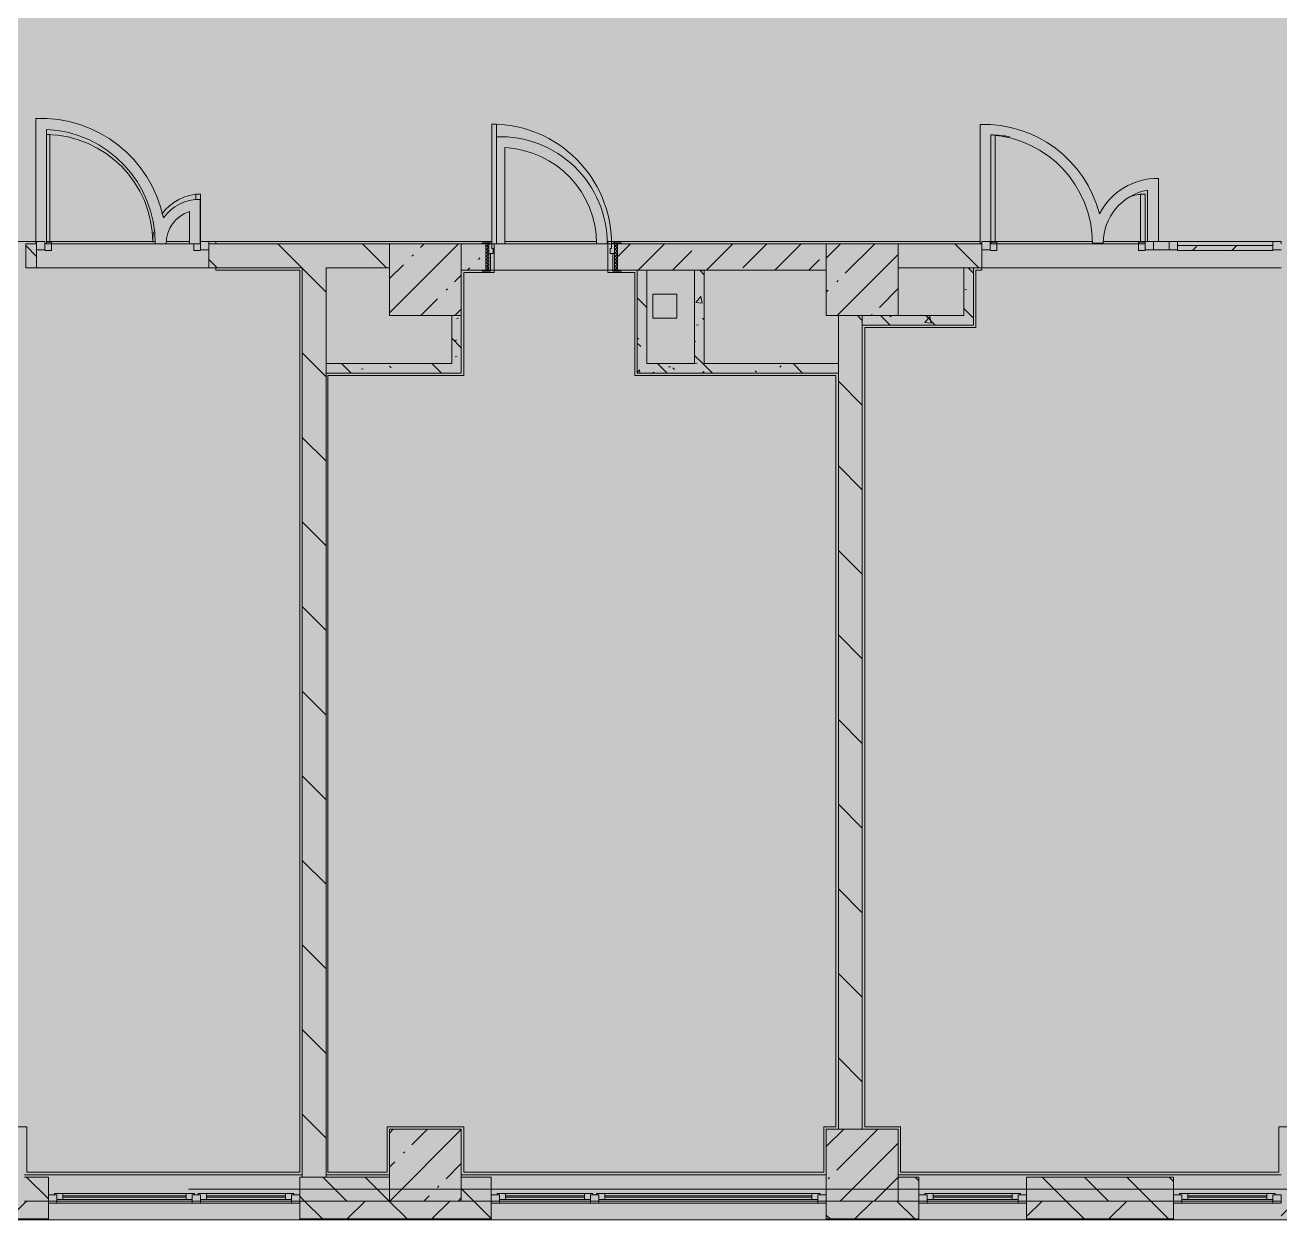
# Model space of a CAD drawing. Header units: millimetres. Extents: x -8624 to 194831, y -8553 to 29000.
# Drawn here: x 22515 to 33000, y -258 to 9728 of the extents above; entities that cross this region are included whole.
import ezdxf

# ---------------------------------------------------------------- set-up
doc = ezdxf.new("R2010")
doc.units = ezdxf.units.MM
doc.linetypes.add('Осевая', pattern=[15875, 3175, -2381.25, 7937.5, -2381.25])
doc.layers.add('A-DETL-GENF-1', color=7, linetype='Continuous', lineweight=9, true_color=0xc0c0c0, transparency=0.4)
for name, color, linetype, lineweight, true_color in [('A-DETL-GENF-2', 7, 'Continuous', 5, 0xb7b7b7), ('A-DOOR-1', 7, 'Continuous', 5, 0xaaaaaa), ('A-DOOR-2', 7, 'Continuous', 5, 0xe2e2e2), ('A-DOOR-3', 7, 'Continuous', 5, 0xb7b7b7), ('A-DOOR-FRAM-1', 7, 'Continuous', 5, 0xe2e2e2), ('A-DOOR-FRAM-2', 7, 'Continuous', 5, 0xaaaaaa), ('A-DOOR-FRAM-3', 7, 'Continuous', 5, 0xb7b7b7), ('A-FLOR-1', 7, 'Continuous', 5, 0xb7b7b7), ('A-GLAZ-1', 7, 'Continuous', 5, 0x737373), ('A-GLAZ-CURT-1', 7, 'Continuous', 5, 0x737373), ('A-GLAZ-CWMG-2', 7, 'Continuous', 5, 0x737373), ('A-WALL-1', 7, 'Continuous', 5, 0x737373), ('A-WALL-3', 7, 'Continuous', 9, 0x737373), ('I-WALL-2', 7, 'Continuous', 5, 0x737373), ('I-WALL-3', 7, 'Continuous', 5, 0x787878), ('S-COLS-1', 7, 'Continuous', 5, 0x737373)]:
    doc.layers.add(name, color=color, linetype=linetype, lineweight=lineweight, true_color=true_color)
for name, color, linetype, lineweight in [('A-GLAZ-CURT', 7, 'Continuous', 5), ('A-WALL', 7, 'Continuous', 5), ('I-WALL', 7, 'Continuous', 5), ('S-COLS', 7, 'Continuous', 5), ('Оси', 7, 'Continuous', 9), ('Оси-2', 7, 'Осевая', 9)]:
    doc.layers.add(name, color=color, linetype=linetype, lineweight=lineweight)
pattern_1 = [(135, (0, 0), (-353.5534, -353.5534), [])]
pattern_2 = [(135, (0, 0), (-377.171, -377.171), [533.4, -88.9, 17.78, -88.9]), (135, (0, 376.94), (-377.171, -377.171), []), (50, (0, 0), (637.6445, -55.787), [66.675, -733.425]), (355, (0, 0), (-123.35, 668.699), [53.34, -586.74]), (100.451, (53.14, -4.65), (514.299, 612.908), [56.665, -623.315]), (46.184, (0, 177.8), (948.776, -147.15), [100.012, -1100.137]), (96.636, (79.1, 165.5), (830.91, 865.997), [84.998, -934.973]), (351.184, (0, 177.8), (830.918, 865.988), [80.01, -880.11]), (21, (88.9, 133.35), (530.651, -357.928), [66.675, -733.425]), (326, (88.9, 133.35), (216.308, 644.658), [53.34, -586.74]), (71.451, (133.1, 103.5), (746.96, 286.724), [56.665, -623.315]), (37.5, (0, 0), (10.8105, 295.9426), [16.764, -562.864, 16.764, -578.866, -588.962]), (37.5, (0, 0), (10.8105, 295.9426), [-1175.258, 16.764, -572.198]), (7.5, (0, 0), (233.869, 350.6318), [16.764, -322.834, 16.764, -549.529, -224.472]), (7.5, (0, 0), (233.869, 350.6318), [-905.891, 16.764, -207.708]), (327.5, (-198.25, 0), (474.5678, -20.0513), [16.764, -205.486, 16.764, -676.656, -920.115]), (327.5, (-198.25, 0), (474.5678, -20.0513), [-915.67, 16.764, -903.351]), (317.5, (-287.15, 0), (518.452, 88.9934), [16.764, -272.161, 16.764, -443.738, -653.415]), (317.5, (-287.15, 0), (518.452, 88.9934), [-749.427, 16.764, -636.651])]

# ---------------------------------------------------------------- blocks, each defined once
blk = doc.blocks.new('BSC_Колонна _Прямоугольная - 600х600-23286269-3_1_1_птичка копия 1')
at = {"layer": 'S-COLS'}
h = blk.add_hatch(dxfattribs=at)
h.set_pattern_fill('FP_1', color=256, style=0, pattern_type=2)
h.set_pattern_definition([(45, (-29509.74, -7600), (-285.123, 285.123), []), (45, (-29224.6, -7600), (-285.123, 285.123), [504.031, -100.806, 16.764, -84.042])])
h.paths.add_polyline_path([(-300, -300), (300, -300), (300, 300), (-300, 300)])
at = {"layer": 'S-COLS-1'}
for p, q in [((300, 300), (-300, 300)), ((-300, 300), (-300, -300)), ((300, -300), (300, 300)), ((-300, -300), (300, -300))]:
    blk.add_line(p, q, dxfattribs=at)
blk = doc.blocks.new('BSC_Колонна _Прямоугольная - 600х600-V5-3_1_1_птичка копия 1')
at = {"layer": 'S-COLS'}
h = blk.add_hatch(dxfattribs=at)
h.set_pattern_fill('FP_7', color=256, style=0, pattern_type=2)
h.set_pattern_definition([(45, (-25860, -200), (-285.123, 285.123), []), (45, (-25574.88, -200), (-285.123, 285.123), [504.031, -100.806, 16.764, -84.042])])
h.paths.add_polyline_path([(-300, -300), (300, -300), (300, 300), (-300, 300), (-300, 157)])
at = {"layer": 'S-COLS-1'}
for p, q in [((300, 300), (-300, 300)), ((-300, 300), (-300, -300)), ((300, -300), (300, 300)), ((-300, -300), (300, -300))]:
    blk.add_line(p, q, dxfattribs=at)
blk = doc.blocks.new('BSC_Колонна _Прямоугольная - 600х600-V6-3_1_1_птичка копия 1')
at = {"layer": 'S-COLS'}
h = blk.add_hatch(dxfattribs=at)
h.set_pattern_fill('FP_8', color=256, style=0, pattern_type=2)
h.set_pattern_definition([(45, (-29509.74, -200), (-285.123, 285.123), []), (45, (-29224.6, -200), (-285.123, 285.123), [504.031, -100.806, 16.764, -84.042])])
h.paths.add_polyline_path([(-300, -300), (300, -300), (300, 300), (-300, 300), (-300, 157)])
at = {"layer": 'S-COLS-1'}
for p, q in [((300, 300), (-300, 300)), ((-300, 300), (-300, -300)), ((300, -300), (300, 300)), ((-300, -300), (300, -300))]:
    blk.add_line(p, q, dxfattribs=at)
blk = doc.blocks.new('BSC_Колонна _Прямоугольная - 600х600-V17-3_1_1_птичка копия 1')
at = {"layer": 'S-COLS'}
h = blk.add_hatch(dxfattribs=at)
h.set_pattern_fill('FP_20', color=256, style=0, pattern_type=2)
h.set_pattern_definition([(45, (-25860, -7600), (-285.123, 285.123), []), (45, (-25574.88, -7600), (-285.123, 285.123), [504.031, -100.806, 16.764, -84.042])])
h.paths.add_polyline_path([(-300, -300), (300, -300), (300, 300), (-300, 300)])
at = {"layer": 'S-COLS-1'}
for p, q in [((300, 300), (-300, 300)), ((-300, 300), (-300, -300)), ((300, -300), (300, 300)), ((-300, -300), (300, -300))]:
    blk.add_line(p, q, dxfattribs=at)
blk = doc.blocks.new('120_Окно_СКБ_2Ст - 120_Окно_СКБ_2Ст 2100х2500 _мал створка СЛЕВА_-V21-3_1_1_птичка копия 1')
at = {"layer": 'A-GLAZ-1'}
for p, q in [((-1050, -127), (-1050, -57)), ((-1050, -57), (-980, -57)), ((1050, -57), (-1050, -57)), ((-980, -57), (-980, -127)), ((-220, -87), (-980, -87)), ((-980, -87), (-980, -127)), ((-930, -137), (-930, -87)), ((-270, -137), (-270, -87)), ((-220, -127), (-220, -57)), ((-220, -57), (-150, -57)), ((-220, -127), (-220, -87)), ((-150, -57), (-150, -127)), ((980, -87), (-150, -87)), ((-150, -87), (-150, -127)), ((-100, -137), (-100, -87)), ((930, -137), (930, -87)), ((980, -127), (980, -57)), ((980, -57), (1050, -57)), ((980, -127), (980, -87)), ((1050, -57), (1050, -127)), ((-980, -127), (-1050, -127)), ((-1050, -127), (-1000, -127)), ((-980, -127), (-1000, -127)), ((-1000, -127), (-1000, -137)), ((-1000, -137), (-200, -137)), ((-200, -137), (-1000, -137)), ((-930, -107), (-270, -107)), ((-270, -117), (-930, -117)), ((-150, -127), (-220, -127)), ((-200, -127), (-220, -127)), ((-200, -127), (-170, -127)), ((-200, -137), (-200, -127)), ((-150, -127), (-170, -127)), ((-170, -127), (-170, -137)), ((-170, -137), (1000, -137)), ((1000, -137), (-170, -137)), ((-100, -107), (930, -107)), ((930, -117), (-100, -117)), ((1050, -127), (980, -127)), ((1000, -127), (980, -127)), ((1000, -127), (1050, -127)), ((1000, -137), (1000, -127))]:
    blk.add_line(p, q, dxfattribs=at)
blk = doc.blocks.new('120_Окно_СКБ_1Ст - 120_Окно_СКБ_1Ст 900х2500_h_-22445987-3_1_1_птичка копия 1')
at = {"layer": 'A-GLAZ-1'}
for p, q in [((-450, -127), (-450, -57)), ((-450, -57), (-380, -57)), ((450, -57), (-450, -57)), ((-380, -57), (-380, -127)), ((380, -87), (-380, -87)), ((-380, -87), (-380, -127)), ((-330, -137), (-330, -87)), ((330, -137), (330, -87)), ((380, -127), (380, -57)), ((380, -57), (450, -57)), ((380, -127), (380, -87)), ((450, -57), (450, -127)), ((-380, -127), (-450, -127)), ((-450, -127), (-400, -127)), ((-380, -127), (-400, -127)), ((-400, -127), (-400, -137)), ((-400, -137), (400, -137)), ((400, -137), (-400, -137)), ((-330, -107), (330, -107)), ((330, -117), (-330, -117)), ((450, -127), (380, -127)), ((400, -127), (380, -127)), ((400, -127), (450, -127)), ((400, -137), (400, -127))]:
    blk.add_line(p, q, dxfattribs=at)
blk = doc.blocks.new('120_Окно_СКБ_2Ст - 120_Окно_СКБ_2Ст 2800х2500_створка_-22445922-3_1_1_птичка копия 1')
at = {"layer": 'A-GLAZ-1'}
for p, q in [((-1400, -127), (-1400, -57)), ((-1400, -57), (-1330, -57)), ((1400, -57), (-1400, -57)), ((-1330, -57), (-1330, -127)), ((500, -87), (-1330, -87)), ((-1330, -87), (-1330, -127)), ((-1280, -137), (-1280, -87)), ((450, -137), (450, -87)), ((500, -127), (500, -57)), ((500, -57), (570, -57)), ((500, -127), (500, -87)), ((570, -57), (570, -127)), ((1330, -87), (570, -87)), ((570, -87), (570, -127)), ((620, -137), (620, -87)), ((1280, -137), (1280, -87)), ((1330, -127), (1330, -57)), ((1330, -57), (1400, -57)), ((1330, -127), (1330, -87)), ((1400, -57), (1400, -127)), ((-1330, -127), (-1400, -127)), ((-1400, -127), (-1350, -127)), ((-1330, -127), (-1350, -127)), ((-1350, -127), (-1350, -137)), ((-1350, -137), (520, -137)), ((520, -137), (-1350, -137)), ((-1280, -107), (450, -107)), ((450, -117), (-1280, -117)), ((570, -127), (500, -127)), ((520, -127), (500, -127)), ((520, -127), (550, -127)), ((520, -137), (520, -127)), ((570, -127), (550, -127)), ((550, -127), (550, -137)), ((550, -137), (1350, -137)), ((1350, -137), (550, -137)), ((620, -107), (1280, -107)), ((1280, -117), (620, -117)), ((1400, -127), (1330, -127)), ((1350, -127), (1330, -127)), ((1350, -127), (1400, -127)), ((1350, -137), (1350, -127))]:
    blk.add_line(p, q, dxfattribs=at)
blk = doc.blocks.new('110_Дверь_СКБ_1Ст_Внутренняя1 - Д-4_п__1100x2100h_административные помещения-32218723-3_1_1_птичка копия 1')
at = {"layer": 'A-DOOR-1'}
h = blk.add_hatch(dxfattribs=at)
h.set_pattern_fill('FP_47', color=256, style=0, pattern_type=2)
h.set_pattern_definition([(135, (1751.41, 174.685), (-14.14214, -14.14214), []), (225, (1751.41, 174.685), (14.14214, -14.14214), [])])
h.paths.add_polyline_path([(562.5, -110), (562.5, 110), (537.5, 110), (537.5, -110)])
at = {"layer": 'A-DOOR-2'}
h = blk.add_hatch(color=256, dxfattribs=at)
h.paths.add_polyline_path([(537.5, 30), (537.5, 110), (512.5, 110), (512.5, 70), (502.5, 70), (502.5, 30)])
h.paths.add_polyline_path([(-477.5, 30), (-480.4, 70), (-487.5, 70), (-487.5, 110), (-512.5, 110), (-512.5, 30), (-480.4, 30)])
at = {"layer": 'A-DOOR-FRAM-1'}
for points in [[(-487.5, 110), (-447.5, 110), (-447.5, 1110), (-487.5, 1110), (-487.5, 186.4)], [(-497.5, 110), (-497.5, 118), (-567.5, 118), (-567.5, 110)], [(592.5, 110), (592.5, 118), (522.5, 118), (522.5, 110)], [(-497.5, -110), (-497.5, 30), (-512.5, 30), (-512.5, -110)], [(537.5, -110), (537.5, 30), (522.5, 30), (522.5, -110)], [(-497.5, -118), (-497.5, -110), (-567.5, -110), (-567.5, -118)], [(592.5, -118), (592.5, -110), (522.5, -110), (522.5, -118)]]:
    blk.add_hatch(color=256, dxfattribs=at).paths.add_polyline_path(points)
at = {"layer": 'A-DOOR-FRAM-2'}
h = blk.add_hatch(dxfattribs=at)
h.set_pattern_fill('FP_48', color=256, style=0, pattern_type=2)
h.set_pattern_definition([(45, (-371.384, 174.685), (-14.1421, 14.1421), []), (135, (-371.384, 174.685), (-14.1421, -14.1421), [])])
h.paths.add_polyline_path([(-512.5, -110), (-512.5, 110), (-537.5, 110), (-537.5, -110)])
at = {"layer": 'A-DOOR-3'}
for p, q in [((-487.5, 1110), (-487.5, 110)), ((-447.5, 1110), (-487.5, 1110)), ((-447.5, 110), (-447.5, 1110)), ((-487.5, 110), (-447.5, 110))]:
    blk.add_line(p, q, dxfattribs=at)
blk.add_arc((-487.5, 110), 1000, 360, 90, dxfattribs=at)
at = {"layer": 'A-DOOR-FRAM-3'}
for p, q in [((-497.5, 118), (-567.5, 118)), ((-567.5, 118), (-567.5, 110)), ((-567.5, 110), (-497.5, 110)), ((-512.5, 110), (-537.5, 110)), ((-537.5, 110), (-537.5, -110)), ((-487.5, 110), (-512.5, 110)), ((-512.5, 110), (-512.5, 30)), ((-512.5, -110), (-512.5, 110)), ((-497.5, 110), (-512.5, 110)), ((-512.5, 110), (-512.5, 109)), ((-512.5, 109), (-497.5, 109)), ((-497.5, 110), (-497.5, 118)), ((-497.5, 109), (-497.5, 110)), ((-487.5, 70), (-487.5, 110)), ((512.5, 110), (512.5, 70)), ((537.5, 110), (512.5, 110)), ((592.5, 118), (522.5, 118)), ((522.5, 118), (522.5, 110)), ((537.5, 110), (522.5, 110)), ((522.5, 110), (522.5, 109)), ((522.5, 110), (592.5, 110)), ((522.5, 109), (537.5, 109)), ((537.5, 30), (537.5, 110)), ((562.5, 110), (537.5, 110)), ((537.5, 110), (537.5, -110)), ((537.5, 109), (537.5, 110)), ((562.5, -110), (562.5, 110)), ((592.5, 110), (592.5, 118)), ((-512.5, 30), (-477.5, 30)), ((-497.5, 30), (-512.5, 30)), ((-512.5, 30), (-512.5, -110)), ((-497.5, -110), (-497.5, 30)), ((-477.5, 70), (-487.5, 70)), ((-477.5, 30), (-477.5, 70)), ((512.5, 70), (502.5, 70)), ((502.5, 70), (502.5, 30)), ((502.5, 30), (537.5, 30)), ((537.5, 30), (522.5, 30)), ((522.5, 30), (522.5, -110)), ((537.5, -110), (537.5, 30)), ((-497.5, -110), (-567.5, -110)), ((-567.5, -110), (-567.5, -118)), ((-567.5, -118), (-497.5, -118)), ((-537.5, -110), (-512.5, -110)), ((-512.5, -110), (-497.5, -110)), ((-497.5, -118), (-497.5, -110)), ((522.5, -110), (537.5, -110)), ((592.5, -110), (522.5, -110)), ((522.5, -110), (522.5, -118)), ((522.5, -118), (592.5, -118)), ((537.5, -110), (562.5, -110)), ((592.5, -118), (592.5, -110))]:
    blk.add_line(p, q, dxfattribs=at)
blk = doc.blocks.new('Прямоугольный импост - 50 x 70 мм-31700031-3_1_1_птичка копия 1')
at = {"layer": 'A-GLAZ-CWMG-2'}
for p, q in [((-70, 35), (0, 35)), ((-70, -35), (-70, 35)), ((0, -35), (-70, -35)), ((0, -15), (0, -35))]:
    blk.add_line(p, q, dxfattribs=at)
blk = doc.blocks.new('Дверь_Витражная_остекление_ - ДВН_ДАО_Главный вход_1200 в свету-31742133-3_1_1_птичка копия 1')
at = {"layer": 'A-DOOR-2'}
for points in [[(-607, 30), (-607, 920), (-643, 925), (-643, 30)], [(607, 30), (647, 35), (647, 430), (607, 430), (607, 35)]]:
    blk.add_hatch(color=256, dxfattribs=at).paths.add_polyline_path(points)
at = {"layer": 'A-DETL-GENF-2'}
for p, q in [((-607, 30), (-607, 920)), ((647, 430), (607, 430)), ((607, 430), (607, 30)), ((647, 35), (647, 430)), ((-643, 30), (-607, 30)), ((-592, 30), (-643, 30)), ((-592, -40), (-592, 30)), ((592, -40), (592, 30)), ((592, 30), (647, 30)), ((607, 30), (647, 30)), ((-647, -40), (-592, -40)), ((647, -40), (592, -40))]:
    blk.add_line(p, q, dxfattribs=at)
at = {"layer": 'A-DOOR-3'}
blk.add_line((647, 430), (647, 35), dxfattribs=at)
for centre, radius, start, end in [((-647, 30), 895, 79.5087, 89.7197), ((647, 30), 400, 90, 110.0384)]:
    blk.add_arc(centre, radius, start, end, dxfattribs=at)
blk = doc.blocks.new('Системная панель - Стемалит - 40мм-32257327-3_1_1_птичка копия 1')
at = {"layer": 'A-GLAZ-CURT-1'}
for p, q in [((65, 35), (-65, 35)), ((-65, 35), (-65, -35)), ((65, -35), (65, 35)), ((-65, -35), (65, -35))]:
    blk.add_line(p, q, dxfattribs=at)
blk = doc.blocks.new('Прямоугольный импост - 50 x 70 мм-31687886-3_1_1_птичка копия 1')
at = {"layer": 'A-GLAZ-CWMG-2'}
for p, q in [((-35, 35), (35, 35)), ((-35, -35), (-35, 35)), ((35, 35), (35, -35)), ((35, -35), (-35, -35))]:
    blk.add_line(p, q, dxfattribs=at)
blk = doc.blocks.new('Прямоугольный импост - 50 x 70 мм-31701779-3_1_1_птичка копия 1')
at = {"layer": 'A-GLAZ-CWMG-2'}
for p, q in [((0, 35), (-70, 35)), ((-70, 35), (-70, -35)), ((0, -35), (0, 35)), ((-70, -35), (0, -35))]:
    blk.add_line(p, q, dxfattribs=at)
blk = doc.blocks.new('Системная панель - Стекло - 40мм-32257331-3_1_1_птичка копия 1')
at = {"layer": 'A-GLAZ-CURT'}
h = blk.add_hatch(dxfattribs=at)
h.set_pattern_fill('FP_113', color=256, style=0, pattern_type=2)
h.set_pattern_definition([(45, (-33042.5, -7385), (-1414.21, 1414.21), [1000, -3000]), (45, (-34042.5, -7885), (-1414.21, 1414.21), [3000, -1000]), (45, (-32042.5, -8385), (-1414.21, 1414.21), [1000, -3000])])
h.paths.add_polyline_path([(398, -40), (398, 0), (-398, 0), (-398, -40), (117, -40)])
at = {"layer": 'A-GLAZ-CURT-1'}
for p, q in [((398, 0), (-398, 0)), ((-398, 0), (-398, -40)), ((398, -40), (398, 0)), ((-398, -40), (398, -40))]:
    blk.add_line(p, q, dxfattribs=at)
blk = doc.blocks.new('Прямоугольный импост - 50 x 70 мм-31702100-3_1_1_птичка копия 1')
at = {"layer": 'A-GLAZ-CWMG-2'}
for p, q in [((-35, 35), (35, 35)), ((-35, -35), (-35, 35)), ((35, 35), (35, -35)), ((35, -35), (-35, -35))]:
    blk.add_line(p, q, dxfattribs=at)
blk = doc.blocks.new('Прямоугольный импост - 50 x 70 мм-31720914-3_1_1_птичка копия 1')
at = {"layer": 'A-GLAZ-CWMG-2'}
blk.add_line((32940, 7920), (32145, 7920), dxfattribs=at)
blk = doc.blocks.new('Прямоугольный импост - 50 x 70 мм-31927764-3_1_1_птичка копия 1')
at = {"layer": 'A-GLAZ-CWMG-2'}
for p, q in [((-70, 35), (0, 35)), ((-70, -35), (-70, 35)), ((0, 35), (0, -35)), ((0, -35), (-70, -35))]:
    blk.add_line(p, q, dxfattribs=at)
blk = doc.blocks.new('Дверь_Витражная_остекление_ - ДВН_ДАО_Главный вход_1200 в свету Д-22 _п_-V146-3_1_1_птичка копия 1')
at = {"layer": 'A-DOOR-2'}
for points in [[(-636, 30), (-610, 30), (-610, 930), (-636, 930), (-636, 92)], [(648, 30), (650, 35), (648, 430), (610, 430), (610, 386), (648, 388), (648, 35)]]:
    blk.add_hatch(color=256, dxfattribs=at).paths.add_polyline_path(points)
at = {"layer": 'A-DETL-GENF-2'}
for p, q in [((-610, 930), (-636, 930)), ((-610, 30), (-610, 930)), ((650, 430), (610, 430)), ((610, 430), (610, 386)), ((650, 35), (650, 430)), ((-636, 30), (-610, 30)), ((-595, 30), (-636, 30)), ((-595, -40), (-595, 30)), ((595, -40), (595, 16)), ((-650, -40), (-595, -40)), ((650, -40), (595, -40))]:
    blk.add_line(p, q, dxfattribs=at)
at = {"layer": 'A-DOOR-3'}
blk.add_line((650, 430), (650, 35), dxfattribs=at)
for centre, radius, start, end in [((-650, 30), 900, 360, 89.1007), ((650, 30), 400, 90, 144.0144), ((650, 30), 400, 167.5043, 180)]:
    blk.add_arc(centre, radius, start, end, dxfattribs=at)

msp = doc.modelspace()

# ---------------------------------------------------------------- hatches: boundary and pattern name
at = {"layer": 'A-DETL-GENF-1'}
msp.add_hatch(color=256, dxfattribs=at).paths.add_polyline_path([(38005.7, -258), (38310, -258), (38310, 15358), (-268, 15358), (-268, -258), (37114.6, -258)])
at = {"layer": 'A-WALL'}
h = msp.add_hatch(dxfattribs=at)
h.set_pattern_fill('FP_25', color=256, style=0, pattern_type=2)
h.set_pattern_definition([(135, (0, 0), (-176.7767, -176.7767), [])])
h.paths.add_polyline_path([(32110, -100), (32110, 100), (30882.8, 100), (30882.8, -100), (31768.3, -100)])
h.paths.add_polyline_path([(37990, -100), (37990, 100), (37423, 100), (37423, -100)])
h.paths.add_polyline_path([(29982.8, -100), (29982.8, 100), (29809.7, 100), (29809.7, -100)])
h.paths.add_polyline_path([(36223.6, -100), (36523, -100), (36523, 100), (35970, 100), (35970, -100)])
h.paths.add_polyline_path([(33610, -100), (33870, -100), (33870, 100), (33610, 100), (33610, 39.5)])
h.paths.add_polyline_path([(20184.7, -100), (20710, -100), (20710, 100), (19360, 100), (19360, -100)])
h.paths.add_polyline_path([(15610, -100), (15610, 100), (14860, 100), (14860, -100)])
h.paths.add_polyline_path([(24810, -100), (25560, -100), (25560, 100), (24810, 100)])
h.paths.add_polyline_path([(16510, -100), (17260, -100), (17260, 100), (16510, 100)])
h.paths.add_polyline_path([(26160, -100), (26409.7, -100), (26409.7, 100), (26160, 100), (26160, -63.8)])
h.paths.add_polyline_path([(22710, -100), (22710, 100), (22510, 100), (22510, -100)])
h.paths.add_polyline_path([(21610, -100), (21910, -100), (21910, 100), (21610, 100)])
h.paths.add_polyline_path([(10359.7, -100), (11110, -100), (11110, 100), (10359.7, 100)])
h.paths.add_polyline_path([(12160, -100), (12160, 100), (12010, 100), (12010, -100)])
h.paths.add_polyline_path([(7660, -100), (7660, 100), (6830, 100), (6830, -100)])
h = msp.add_hatch(dxfattribs=at)
h.set_pattern_fill('FP_27', color=256, style=0, pattern_type=2)
h.set_pattern_definition([(45, (0, 0), (-353.5534, 353.5534), []), (135, (0, 0), (-353.5534, -353.5534), [])])
h.paths.add_polyline_path([(29809.7, -250), (29982.8, -250), (29982.8, -100), (29209.7, -100), (29209.7, -250)])
h.paths.add_polyline_path([(32110, -250), (32110, -100), (30882.8, -100), (30882.8, -250), (31768.3, -250)])
h.paths.add_polyline_path([(38310, -250), (38310, -100), (37423, -100), (37423, -250), (38005.7, -250)])
h.paths.add_polyline_path([(33010, -250), (33870, -250), (33870, -100), (33010, -100), (33010, -187.4)])
h.paths.add_polyline_path([(36523, -250), (36523, -100), (35970, -100), (35970, -250), (36223.6, -250)])
h.paths.add_polyline_path([(17260, -250), (17260, -100), (16510, -100), (16510, -250), (16620.5, -250)])
h.paths.add_polyline_path([(25560, -250), (26409.7, -250), (26409.7, -100), (24810, -100), (24810, -250), (25531, -250)])
h.paths.add_polyline_path([(19360, -250), (20710, -250), (20710, -100), (19360, -100)])
h.paths.add_polyline_path([(22510, -250), (22710, -250), (22710, -100), (21610, -100), (21610, -250), (21966.8, -250)])
h.paths.add_polyline_path([(14860, -250), (15610, -250), (15610, -100), (14860, -100)])
h.paths.add_polyline_path([(12760, -250), (12760, -100), (12010, -100), (12010, -250), (12165.3, -250)])
h.paths.add_polyline_path([(2363.7, -250), (3730, -250), (3730, -100), (-260, -100), (-260, -250)])
h.paths.add_polyline_path([(10359.7, -250), (11110, -250), (11110, -100), (10359.7, -100)])
h.paths.add_polyline_path([(8259.7, -250), (8259.7, -100), (6830, -100), (6830, -250), (7710, -250)])
at = {"layer": 'I-WALL'}
h = msp.add_hatch(dxfattribs=at)
h.set_pattern_fill('FP_26', color=256, style=0, pattern_type=2)
h.set_pattern_definition(pattern_1)
h.paths.add_polyline_path([(24051, 7700), (25560, 7700), (25560, 7900), (24051, 7900)])
h.paths.add_polyline_path([(22611, 7700), (22611, 7900), (22520, 7900), (22520, 7700)])
h = msp.add_hatch(dxfattribs=at)
h.set_pattern_fill('FP_23', color=256, style=0, pattern_type=2)
h.set_pattern_definition([(45, (0, 0), (-285.123, 285.123), []), (45, (285.12, 0), (-285.123, 285.123), [504.031, -100.806, 16.764, -84.042])])
h.paths.add_polyline_path([(27465, 7680), (29209.7, 7680), (29209.7, 7900), (27465, 7900)])
h.paths.add_polyline_path([(26335, 7680), (26365, 7680), (26365, 7900), (26160, 7900), (26160, 7680)])
h = msp.add_hatch(dxfattribs=at)
h.set_pattern_fill('FP_26', color=256, style=0, pattern_type=2)
h.set_pattern_definition(pattern_1)
h.paths.add_polyline_path([(37990, 7700), (37990, 7900), (36010, 7900), (36010, 7830), (34810, 7830), (34810, 7900), (33610, 7900), (33610, 7700), (37290, 7700)])
h.paths.add_polyline_path([(29986.2, 7700), (30510, 7700), (30510, 7900), (29809.7, 7900), (29809.7, 7700)])
h = msp.add_hatch(dxfattribs=at)
h.set_pattern_fill('FP_26', color=256, style=0, pattern_type=2)
h.set_pattern_definition(pattern_1)
h.paths.add_polyline_path([(25030.7, 100), (25030.7, 7700), (24830.7, 7700), (24830.7, 100)])
h = msp.add_hatch(dxfattribs=at)
h.set_pattern_fill('FP_26', color=256, style=0, pattern_type=2)
h.set_pattern_definition(pattern_1)
h.paths.add_polyline_path([(29507.6, 500), (29510.7, 500), (29510.7, 7300), (29310.7, 7300), (29310.7, 500)])
at = {"layer": 'I-WALL-3'}
h = msp.add_hatch(dxfattribs=at)
h.set_pattern_fill('FP_33', color=256, style=0, pattern_type=2)
h.set_pattern_definition(pattern_2)
h.paths.add_polyline_path([(27629.7, 6820), (27709.7, 6820), (27709.7, 7680), (27629.7, 7680), (27629.7, 6887.9)])
h = msp.add_hatch(dxfattribs=at)
h.set_pattern_fill('FP_33', color=256, style=0, pattern_type=2)
h.set_pattern_definition(pattern_2)
h.paths.add_polyline_path([(28189.7, 6900), (28189.7, 7680), (28109.7, 7680), (28109.7, 6900)])
h = msp.add_hatch(dxfattribs=at)
h.set_pattern_fill('FP_33', color=256, style=0, pattern_type=2)
h.set_pattern_definition(pattern_2)
h.paths.add_polyline_path([(30439.7, 7300), (30439.7, 7700), (30359.7, 7700), (30359.7, 7300)])
h = msp.add_hatch(dxfattribs=at)
h.set_pattern_fill('FP_33', color=256, style=0, pattern_type=2)
h.set_pattern_definition(pattern_2)
h.paths.add_polyline_path([(26160, 6820), (26160, 7300), (26080, 7300), (26080, 6820)])
h = msp.add_hatch(dxfattribs=at)
h.set_pattern_fill('FP_33', color=256, style=0, pattern_type=2)
h.set_pattern_definition(pattern_2)
h.paths.add_polyline_path([(29510.7, 7220), (30439.7, 7220), (30439.7, 7300), (29510.7, 7300)])
h = msp.add_hatch(dxfattribs=at)
h.set_pattern_fill('FP_33', color=256, style=0, pattern_type=2)
h.set_pattern_definition(pattern_2)
h.paths.add_polyline_path([(26080, 6820), (26080, 6900), (25030.7, 6900), (25030.7, 6820)])
h = msp.add_hatch(dxfattribs=at)
h.set_pattern_fill('FP_33', color=256, style=0, pattern_type=2)
h.set_pattern_definition(pattern_2)
h.paths.add_polyline_path([(29310.7, 6820), (29310.7, 6900), (27709.7, 6900), (27709.7, 6820)])

# ---------------------------------------------------------------- linework, layer by layer
at = {"layer": 'A-FLOR-1'}
for p, q in [((22604.9, 8947.1), (22604.9, 7900)), ((22694.9, 7900), (22694.9, 8856.8)), ((30494.4, 8897.4), (30494.4, 7903)), ((30584.4, 7903), (30584.4, 8809.8)), ((26525, 7900), (26525, 8704)), ((31984.5, 7920), (31984.5, 8446.9)), ((31894.5, 8349.4), (31894.5, 7920)), ((23979, 7900), (23979, 8271.9)), ((23889, 8169.4), (23889, 7900)), ((22604.9, 7920), (15169.3, 7920)), ((22681, 7900), (22694.9, 7900)), ((22694.9, 7920), (23602, 7920)), ((23603, 7900), (23693, 7900)), ((23694.9, 7920), (23889, 7920)), ((23889, 7900), (23979, 7900)), ((26415, 7920), (23979, 7920)), ((24110, 7900), (24110, 7920)), ((26435, 7900), (26435, 7660)), ((26455, 7900), (26525, 7900)), ((26525, 7920), (27288.8, 7920)), ((27290, 7900), (27380, 7900)), ((30494.4, 7920), (27378.8, 7920)), ((27385, 7660), (27385, 7920)), ((30494.4, 7903), (30510, 7903)), ((30584.4, 7920), (31432.2, 7920)), ((31433, 7906.5), (31523, 7906.5)), ((31524.2, 7920), (31875, 7920)), ((24110, 7680), (24110, 7700)), ((24810.7, 7680), (24110, 7680)), ((24810.7, 140), (24810.7, 7680)), ((26435, 7660), (26181, 7660)), ((26181, 7660), (26181, 6800)), ((27609.7, 7660), (27385, 7660)), ((27609.7, 6800), (27609.7, 7660)), ((30510, 7680), (30459.7, 7680)), ((30459.7, 7680), (30459.7, 7200)), ((30510, 7700), (30510, 7680)), ((27760, 7480), (27960, 7480)), ((27760, 7280), (27760, 7480)), ((27960, 7480), (27960, 7280)), ((27960, 7280), (27760, 7280)), ((30459.7, 7200), (29530.7, 7200)), ((29530.7, 7200), (29530.7, 520)), ((26181, 6800), (25046, 6800)), ((25046, 6800), (25046, 140)), ((29290.7, 6800), (27609.7, 6800)), ((29290.7, 520), (29290.7, 6800)), ((21890, 520), (22530, 520)), ((22530, 520), (22530, 140)), ((25541, 140), (25541, 520)), ((25541, 520), (26180, 520)), ((26180, 520), (26180, 140)), ((29189.7, 140), (29189.7, 520)), ((29189.7, 520), (29290.7, 520)), ((29530.7, 520), (29829.7, 520)), ((29829.7, 520), (29829.7, 140)), ((32990, 140), (32990, 520)), ((32990, 520), (33630, 520)), ((22530, 140), (24810.7, 140)), ((25046, 140), (25541, 140)), ((26180, 140), (29189.7, 140)), ((29829.7, 140), (32990, 140))]:
    msp.add_line(p, q, dxfattribs=at)
for centre, radius, start, end in [((22648, 7903), 1045, 11.78406, 92.36409), ((22648, 7903), 955, 359.82001, 87.18541), ((30528, 7903), 995, 14.33829, 91.93805), ((30528, 7906.5), 905, 360, 86.42904), ((26485, 7900), 895, 0, 91.92148), ((26485, 7900), 805, 360, 87.15183), ((31977, 7903), 544, 89.21005, 153.06648), ((31977, 7903), 454, 100.46985, 179.55829), ((23972, 7903), 369, 88.91556, 144.66492), ((23972, 7903), 279, 107.31049, 180.6161)]:
    msp.add_arc(centre, radius, start, end, dxfattribs=at)
at = {"layer": 'A-WALL-1'}
for p, q in [((22710, 100), (22510, 100)), ((22710, -258), (22710, 100)), ((24830.7, 100), (24810, 100)), ((24810, 100), (24810, -258)), ((25560, 100), (25030.7, 100)), ((26409.7, 100), (26160, 100)), ((26409.7, -258), (26409.7, 100)), ((29982.8, 100), (29809.7, 100)), ((29982.8, -258), (29982.8, 100)), ((32110, 100), (30882.8, 100)), ((30882.8, 100), (30882.8, -258)), ((32110, -258), (32110, 100)), ((22710, -100), (24810, -100)), ((26409.7, -100), (29209.7, -100)), ((29209.7, -100), (29209.7, -258)), ((29982.8, -100), (30882.8, -100)), ((32110, -100), (33010, -100)), ((10359.7, -258), (29209.7, -258)), ((36523, -258), (29209.7, -258))]:
    msp.add_line(p, q, dxfattribs=at)
at = {"layer": 'A-WALL-3'}
for p, q in [((27709.7, 7680), (27629.7, 7680)), ((28189.7, 7680), (28109.7, 7680)), ((30439.7, 7700), (30359.7, 7700)), ((29510.7, 7300), (29510.7, 7220)), ((25030.7, 6900), (25030.7, 6820)), ((29310.7, 6820), (29310.7, 6900)), ((24830.7, 100), (25030.7, 100)), ((22510, -100), (22710, -100)), ((24810, -100), (25560, -100)), ((26160, -100), (26409.7, -100)), ((29809.7, -100), (29982.8, -100)), ((30882.8, -100), (32110, -100)), ((21610, -250), (22710, -250)), ((21610, -253), (22710, -253)), ((24810, -250), (26409.7, -250)), ((24810, -253), (26409.7, -253)), ((29209.7, -250), (29982.8, -250)), ((29209.7, -253), (29982.8, -253)), ((30882.8, -250), (32110, -250)), ((30882.8, -253), (32110, -253))]:
    msp.add_line(p, q, dxfattribs=at)
at = {"layer": 'I-WALL-2'}
for p, q in [((22611, 7900), (22520, 7900)), ((22520, 7900), (22520, 7700)), ((22611, 7700), (22611, 7900)), ((22694.9, 7900), (23603, 7900)), ((23693, 7900), (23889, 7900)), ((25560, 7900), (24051, 7900)), ((24051, 7900), (24051, 7700)), ((26335, 7900), (26160, 7900)), ((26525, 7900), (27290, 7900)), ((27380, 7900), (27415, 7900)), ((29209.7, 7900), (27495, 7900)), ((30510, 7900), (29809.7, 7900)), ((30510, 7700), (30510, 7900)), ((30580, 7900), (31875, 7900)), ((24830.7, 7700), (22520, 7700)), ((24830.7, 7700), (24830.7, 100)), ((25030.7, 6900), (25030.7, 7700)), ((25030.7, 7700), (25560, 7700)), ((26160, 7680), (26335, 7680)), ((27425, 7680), (26405, 7680)), ((27495, 7680), (27629.7, 7680)), ((27629.7, 7680), (27629.7, 6820)), ((27709.7, 7680), (28109.7, 7680)), ((27709.7, 6900), (27709.7, 7680)), ((28109.7, 7680), (28109.7, 6900)), ((28189.7, 7680), (29209.7, 7680)), ((28189.7, 6900), (28189.7, 7680)), ((29809.7, 7700), (30359.7, 7700)), ((30359.7, 7700), (30359.7, 7300)), ((30439.7, 7220), (30439.7, 7700)), ((33010, 7700), (30439.7, 7700)), ((26080, 7300), (26080, 6900)), ((26160, 6820), (26160, 7300)), ((29310.7, 7300), (29310.7, 6900)), ((30359.7, 7300), (29809.7, 7300)), ((29510.7, 500), (29510.7, 7220)), ((29510.7, 7220), (30439.7, 7220)), ((26080, 6900), (25030.7, 6900)), ((25030.7, 100), (25030.7, 6820)), ((25030.7, 6820), (26160, 6820)), ((27629.7, 6820), (29310.7, 6820)), ((28109.7, 6900), (27709.7, 6900)), ((29310.7, 6900), (28189.7, 6900)), ((29310.7, 6820), (29310.7, 500)), ((22510, 120), (24831.3, 120)), ((25030.7, 120), (25560, 120)), ((26160, 120), (29209.7, 120)), ((29809.7, 120), (33010, 120))]:
    msp.add_line(p, q, dxfattribs=at)
at = {"layer": 'Оси'}
msp.add_line((26260, 0), (38760, 0), dxfattribs=at)
at = {"layer": 'Оси-2'}
msp.add_line((8004.5, 0), (26260, 0), dxfattribs=at)

# ---------------------------------------------------------------- block references
at = {"layer": 'A-DOOR-3'}
for name, p in [('Дверь_Витражная_остекление_ - ДВН_ДАО_Главный вход_1200 в свету Д-22 _п_-V146-3_1_1_птичка копия 1', (23331, 7884)), ('110_Дверь_СКБ_1Ст_Внутренняя1 - Д-4_п__1100x2100h_административные помещения-32218723-3_1_1_птичка копия 1', (26902.5, 7790)), ('Дверь_Витражная_остекление_ - ДВН_ДАО_Главный вход_1200 в свету-31742133-3_1_1_птичка копия 1', (31227.5, 7885))]:
    msp.add_blockref(name, p, dxfattribs=at)
at = {"layer": 'A-GLAZ-1', "rotation": 180}
for name, p in [('120_Окно_СКБ_2Ст - 120_Окно_СКБ_2Ст 2100х2500 _мал створка СЛЕВА_-V21-3_1_1_птичка копия 1', (23760, -175)), ('120_Окно_СКБ_2Ст - 120_Окно_СКБ_2Ст 2800х2500_створка_-22445922-3_1_1_птичка копия 1', (27809.7, -175)), ('120_Окно_СКБ_1Ст - 120_Окно_СКБ_1Ст 900х2500_h_-22445987-3_1_1_птичка копия 1', (30432.8, -175)), ('120_Окно_СКБ_1Ст - 120_Окно_СКБ_1Ст 900х2500_h_-22445987-3_1_1_птичка копия 1', (32560, -175))]:
    msp.add_blockref(name, p, dxfattribs=at)
at = {"layer": 'A-GLAZ-CURT-1'}
for name, p in [('Системная панель - Стемалит - 40мм-32257327-3_1_1_птичка копия 1', (32010, 7885)), ('Системная панель - Стекло - 40мм-32257331-3_1_1_птичка копия 1', (32542.5, 7885))]:
    msp.add_blockref(name, p, dxfattribs=at)
at = {"layer": 'A-GLAZ-CWMG-2', "rotation": 180}
for p in [(22611, 7884), (30510, 7885)]:
    msp.add_blockref('Прямоугольный импост - 50 x 70 мм-31701779-3_1_1_птичка копия 1', p, dxfattribs=at)
at = {"layer": 'A-GLAZ-CWMG-2', "extrusion": (0, 0, -1), "rotation": 180}
for name, p in [('Прямоугольный импост - 50 x 70 мм-31927764-3_1_1_птичка копия 1', (-24051, 7884)), ('Прямоугольный импост - 50 x 70 мм-31687886-3_1_1_птичка копия 1', (-31910, 7885)), ('Прямоугольный импост - 50 x 70 мм-31702100-3_1_1_птичка копия 1', (-32110, 7885)), ('Прямоугольный импост - 50 x 70 мм-31700031-3_1_1_птичка копия 1', (-33010, 7885))]:
    msp.add_blockref(name, p, dxfattribs=at)
at = {"layer": 'A-GLAZ-CWMG-2'}
msp.add_blockref('Прямоугольный импост - 50 x 70 мм-31720914-3_1_1_птичка копия 1', (0, 0), dxfattribs=at)
at = {"layer": 'S-COLS-1'}
for name, p in [('BSC_Колонна _Прямоугольная - 600х600-V17-3_1_1_птичка копия 1', (25860, 7600)), ('BSC_Колонна _Прямоугольная - 600х600-23286269-3_1_1_птичка копия 1', (29509.7, 7600)), ('BSC_Колонна _Прямоугольная - 600х600-V5-3_1_1_птичка копия 1', (25860, 200)), ('BSC_Колонна _Прямоугольная - 600х600-V6-3_1_1_птичка копия 1', (29509.7, 200))]:
    msp.add_blockref(name, p, dxfattribs=at)

doc.saveas('drawing.dxf')
